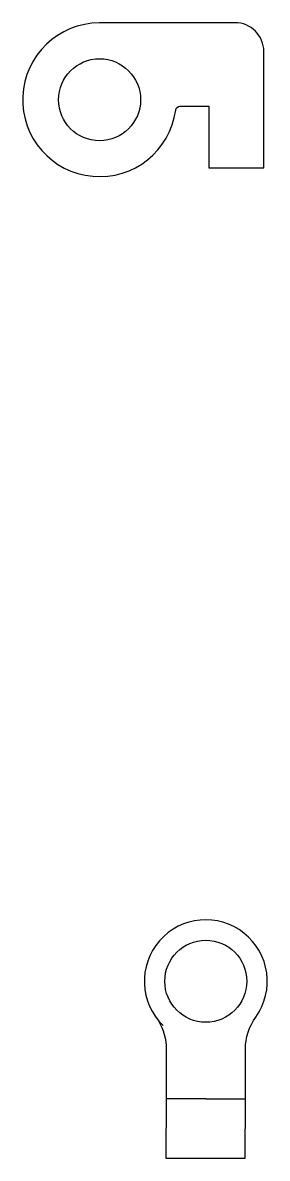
# Model space of a CAD drawing. Header units: millimetres. Extents: x -7.9 to -1.9, y -15.8 to 11.9.
import ezdxf

# ---------------------------------------------------------------- set-up
doc = ezdxf.new("R2010")
doc.units = ezdxf.units.MM
doc.layers.get('0').update_dxf_attribs({"linetype": 'CONTINUOUS'})

msp = doc.modelspace()

# ---------------------------------------------------------------- linework, layer by layer
for points in [[(-4.042, 9.839), (-3.342, 9.84), (-3.342, 8.34), (-1.994, 8.34), (-1.994, 9.84), (-1.996, 11.179, 0.414214), (-2.697, 11.878), (-6.007, 11.874, 2.200592), (-4.146, 9.748, -0.375116)], [(-4.379, -14.371), (-2.444, -14.386), (-2.444, -13.165, -0.156521), (-2.192, -12.38, 2.183345), (-4.454, -12.586), (-4.57, -12.473, -0.135423), (-4.379, -13.165)]]:
    msp.add_lwpolyline(points, format="xyb", close=True)
msp.add_lwpolyline([(-4.391, -15.827), (-2.455, -15.827), (-2.444, -14.386), (-4.379, -14.371)], close=True)
for centre in [(-6.004, 9.999), (-3.412, -11.507)]:
    msp.add_circle(centre, 1)

doc.saveas('drawing.dxf')
